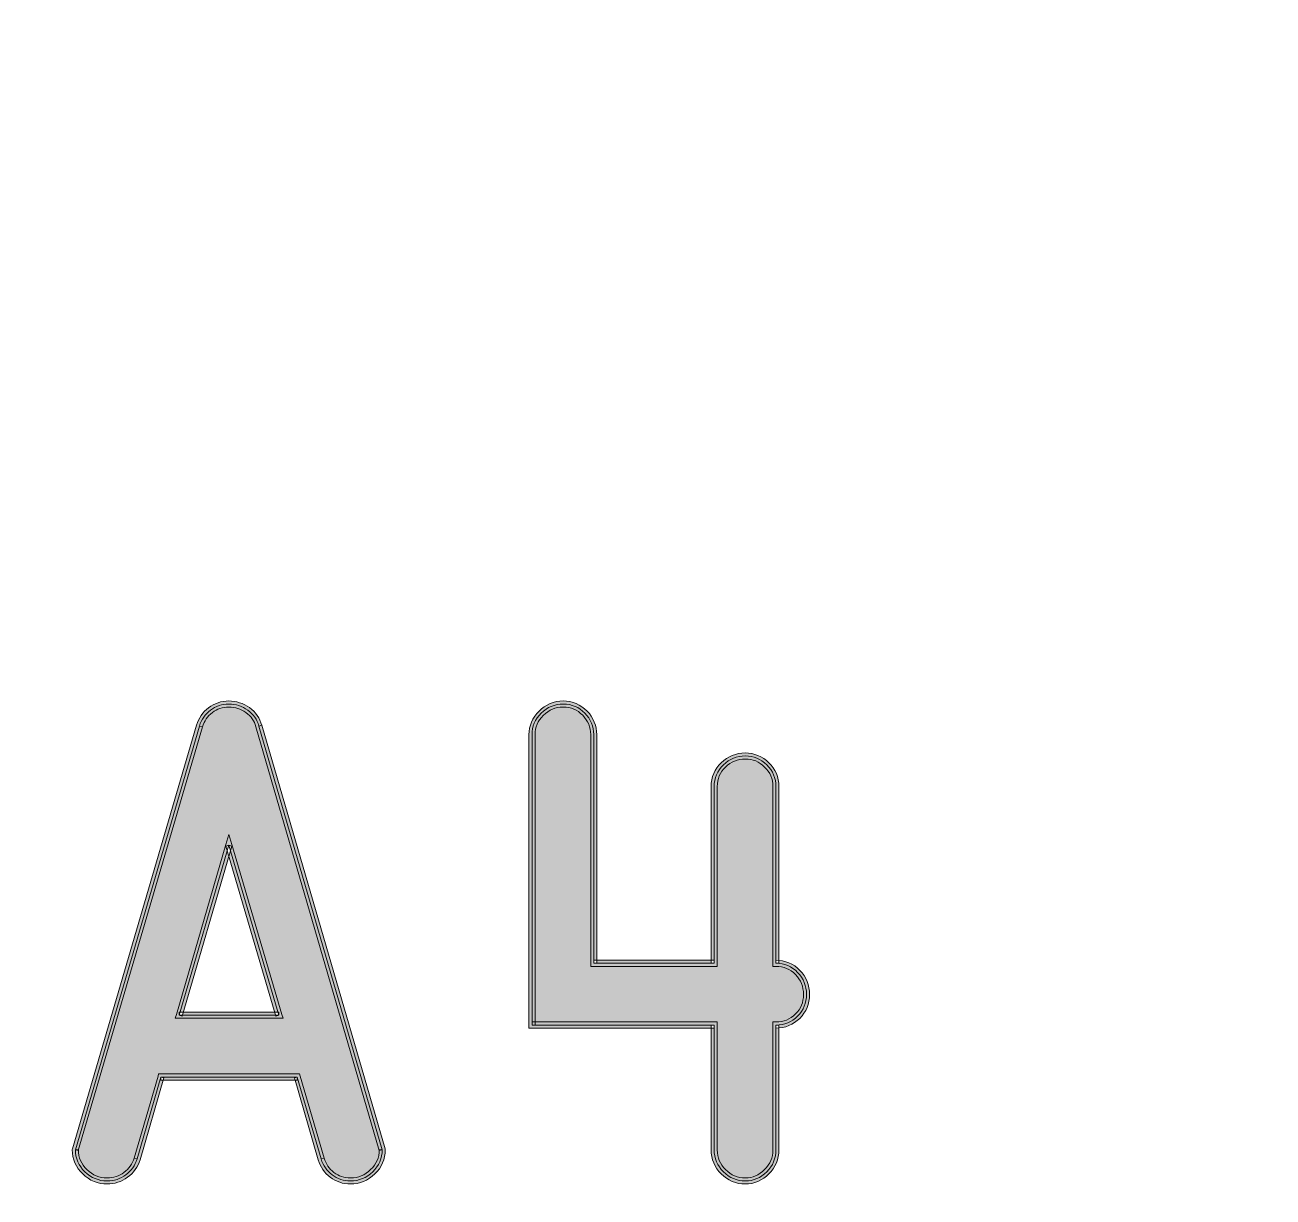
# Model space of a CAD drawing. Header units: inches. Extents: x 3.6 to 56.9, y 3.5 to 76.6.
# Drawn here: x 7.951 to 10.357, y 15.159 to 17.418 of the extents above; entities that cross this region are included whole.
import ezdxf

# ---------------------------------------------------------------- set-up
doc = ezdxf.new("R2010")
doc.units = ezdxf.units.IN
doc.header["$MEASUREMENT"] = 0
doc.layers.add('board', color=7, linetype='Continuous')
doc.layers.add('silk', color=7, linetype='Continuous')

msp = doc.modelspace()

# ---------------------------------------------------------------- hatches: boundary and pattern name
at = {"layer": 'silk', "true_color": 0xffffff}
h = msp.add_hatch(color=7, dxfattribs=at)
h.dxf.hatch_style = 2
edge = h.paths.add_edge_path()
edge.add_spline(control_points=[(8.9287, 15.4966), (8.9287, 15.4966), (9.2799, 15.4966), (9.2799, 15.4966), (9.2799, 15.4966), (9.2858, 15.4966), (9.2858, 15.4966), (9.2858, 15.4966), (9.2858, 15.4907), (9.2858, 15.4907), (9.2858, 15.4907), (9.2858, 15.2503), (9.2858, 15.2503), (9.2858, 15.2349), (9.2908, 15.223), (9.3018, 15.212), (9.3127, 15.201), (9.3247, 15.1961), (9.34, 15.1961), (9.3545, 15.1961), (9.3661, 15.201), (9.3771, 15.212), (9.3881, 15.223), (9.393, 15.2349), (9.393, 15.2503), (9.393, 15.2503), (9.393, 15.4907), (9.393, 15.4907), (9.393, 15.4907), (9.393, 15.4966), (9.393, 15.4966), (9.393, 15.4966), (9.3989, 15.4966), (9.3989, 15.4966), (9.4143, 15.4966), (9.4261, 15.5014), (9.4366, 15.512), (9.4472, 15.5225), (9.452, 15.5343), (9.452, 15.5496), (9.452, 15.565), (9.4471, 15.577), (9.4365, 15.588), (9.426, 15.5989), (9.4142, 15.6038), (9.3989, 15.6038), (9.3989, 15.6038), (9.393, 15.6038), (9.393, 15.6038), (9.393, 15.6038), (9.393, 15.6097), (9.393, 15.6097), (9.393, 15.6097), (9.393, 15.9503), (9.393, 15.9503), (9.393, 15.9656), (9.3881, 15.9774), (9.3772, 15.9879), (9.3662, 15.9986), (9.3546, 16.0034), (9.34, 16.0034), (9.3247, 16.0034), (9.3126, 15.9985), (9.3017, 15.9879), (9.2908, 15.9774), (9.2858, 15.9656), (9.2858, 15.9503), (9.2858, 15.9503), (9.2858, 15.6097), (9.2858, 15.6097), (9.2858, 15.6097), (9.2858, 15.6038), (9.2858, 15.6038), (9.2858, 15.6038), (9.2799, 15.6038), (9.2799, 15.6038), (9.2799, 15.6038), (9.0477, 15.6038), (9.0477, 15.6038), (9.0477, 15.6038), (9.0418, 15.6038), (9.0418, 15.6038), (9.0418, 15.6038), (9.0418, 15.6097), (9.0418, 15.6097), (9.0418, 15.6097), (9.0418, 16.0505), (9.0418, 16.0505), (9.0418, 16.0651), (9.037, 16.0767), (9.0264, 16.0877), (9.0158, 16.0986), (9.0041, 16.1035), (8.9888, 16.1035), (8.9735, 16.1035), (8.9615, 16.0986), (8.9505, 16.0876), (8.9396, 16.0766), (8.9346, 16.065), (8.9346, 16.0505), (8.9346, 16.0505), (8.9346, 15.4907), (8.9346, 15.4907), (8.9346, 15.4907), (8.9287, 15.4907), (8.9287, 15.4907), (8.9287, 15.4907), (8.9287, 15.4966), (8.9287, 15.4966)], knot_values=[0, 0, 0, 0, 1, 1, 1, 2, 2, 2, 3, 3, 3, 4, 4, 4, 5, 5, 5, 6, 6, 6, 7, 7, 7, 8, 8, 8, 9, 9, 9, 10, 10, 10, 11, 11, 11, 12, 12, 12, 13, 13, 13, 14, 14, 14, 15, 15, 15, 16, 16, 16, 17, 17, 17, 18, 18, 18, 19, 19, 19, 20, 20, 20, 21, 21, 21, 22, 22, 22, 23, 23, 23, 24, 24, 24, 25, 25, 25, 26, 26, 26, 27, 27, 27, 28, 28, 28, 29, 29, 29, 30, 30, 30, 31, 31, 31, 32, 32, 32, 33, 33, 33, 34, 34, 34, 35, 35, 35, 36, 36, 36, 36], degree=3, periodic=1)
edge = h.paths.add_edge_path()
edge.add_spline(control_points=[(8.9228, 15.4907), (8.9228, 15.4907), (8.9228, 16.0505), (8.9228, 16.0505), (8.9228, 16.0674), (8.9296, 16.0833), (8.9422, 16.0959), (8.9548, 16.1085), (8.9711, 16.1153), (8.9888, 16.1153), (9.0065, 16.1153), (9.0227, 16.1085), (9.0349, 16.0959), (9.0471, 16.0833), (9.0536, 16.0674), (9.0536, 16.0505), (9.0536, 16.0505), (9.0536, 15.6097), (9.0536, 15.6097), (9.0536, 15.6097), (9.0477, 15.6097), (9.0477, 15.6097), (9.0477, 15.6097), (9.0477, 15.6156), (9.0477, 15.6156), (9.0477, 15.6156), (9.2799, 15.6156), (9.2799, 15.6156), (9.2799, 15.6156), (9.2799, 15.6097), (9.2799, 15.6097), (9.2799, 15.6097), (9.274, 15.6097), (9.274, 15.6097), (9.274, 15.6097), (9.274, 15.9503), (9.274, 15.9503), (9.274, 15.968), (9.2808, 15.9842), (9.2935, 15.9964), (9.3061, 16.0086), (9.3224, 16.0152), (9.34, 16.0152), (9.3569, 16.0152), (9.3728, 16.0086), (9.3854, 15.9964), (9.398, 15.9842), (9.4048, 15.968), (9.4048, 15.9503), (9.4048, 15.9503), (9.4048, 15.6097), (9.4048, 15.6097), (9.4048, 15.6097), (9.3989, 15.6097), (9.3989, 15.6097), (9.3989, 15.6097), (9.3989, 15.6156), (9.3989, 15.6156), (9.4166, 15.6156), (9.4328, 15.6088), (9.445, 15.5961), (9.4572, 15.5835), (9.4638, 15.5673), (9.4638, 15.5496), (9.4638, 15.532), (9.4572, 15.5159), (9.4449, 15.5036), (9.4327, 15.4914), (9.4166, 15.4848), (9.3989, 15.4848), (9.3989, 15.4848), (9.3989, 15.4907), (9.3989, 15.4907), (9.3989, 15.4907), (9.4048, 15.4907), (9.4048, 15.4907), (9.4048, 15.4907), (9.4048, 15.2503), (9.4048, 15.2503), (9.4048, 15.2326), (9.398, 15.2163), (9.3854, 15.2037), (9.3728, 15.1911), (9.3569, 15.1843), (9.34, 15.1843), (9.3223, 15.1843), (9.306, 15.1911), (9.2934, 15.2037), (9.2808, 15.2163), (9.274, 15.2326), (9.274, 15.2503), (9.274, 15.2503), (9.274, 15.4907), (9.274, 15.4907), (9.274, 15.4907), (9.2799, 15.4907), (9.2799, 15.4907), (9.2799, 15.4907), (9.2799, 15.4848), (9.2799, 15.4848), (9.2799, 15.4848), (8.9287, 15.4848), (8.9287, 15.4848), (8.9287, 15.4848), (8.9228, 15.4848), (8.9228, 15.4848), (8.9228, 15.4848), (8.9228, 15.4907), (8.9228, 15.4907)], knot_values=[0, 0, 0, 0, 1, 1, 1, 2, 2, 2, 3, 3, 3, 4, 4, 4, 5, 5, 5, 6, 6, 6, 7, 7, 7, 8, 8, 8, 9, 9, 9, 10, 10, 10, 11, 11, 11, 12, 12, 12, 13, 13, 13, 14, 14, 14, 15, 15, 15, 16, 16, 16, 17, 17, 17, 18, 18, 18, 19, 19, 19, 20, 20, 20, 21, 21, 21, 22, 22, 22, 23, 23, 23, 24, 24, 24, 25, 25, 25, 26, 26, 26, 27, 27, 27, 28, 28, 28, 29, 29, 29, 30, 30, 30, 31, 31, 31, 32, 32, 32, 33, 33, 33, 34, 34, 34, 35, 35, 35, 36, 36, 36, 36], degree=3, periodic=1)
h.paths.add_polyline_path([(8.243, 15.5112), (8.3385, 15.8388), (8.3441, 15.8581), (8.3498, 15.8389), (8.4464, 15.5112), (8.4487, 15.5037), (8.4408, 15.5037), (8.2487, 15.5037), (8.2408, 15.5037)])
h.paths.add_polyline_path([(8.2487, 15.5154), (8.4408, 15.5154), (8.4408, 15.5096), (8.4351, 15.5079), (8.3385, 15.8355), (8.3441, 15.8372), (8.3498, 15.8355), (8.2543, 15.5079), (8.2487, 15.5096)])
edge = h.paths.add_edge_path()
edge.add_spline(control_points=[(8.0542, 15.2503), (8.0542, 15.235), (8.0593, 15.223), (8.0707, 15.2121), (8.082, 15.2011), (8.0943, 15.1961), (8.1096, 15.1961), (8.122, 15.1961), (8.1322, 15.1994), (8.142, 15.2067), (8.1519, 15.214), (8.1581, 15.2227), (8.1617, 15.2344), (8.1617, 15.2344), (8.1673, 15.2326), (8.1673, 15.2326), (8.1673, 15.2326), (8.1617, 15.2342), (8.1617, 15.2342), (8.1617, 15.2342), (8.2077, 15.3922), (8.2077, 15.3922), (8.2077, 15.3922), (8.2089, 15.3964), (8.2089, 15.3964), (8.2089, 15.3964), (8.2133, 15.3964), (8.2133, 15.3964), (8.2133, 15.3964), (8.4761, 15.3964), (8.4761, 15.3964), (8.4761, 15.3964), (8.4806, 15.3964), (8.4806, 15.3964), (8.4806, 15.3964), (8.4818, 15.3922), (8.4818, 15.3922), (8.4818, 15.3922), (8.5278, 15.2342), (8.5278, 15.2342), (8.5278, 15.2342), (8.5221, 15.2326), (8.5221, 15.2326), (8.5221, 15.2326), (8.5277, 15.2344), (8.5277, 15.2344), (8.5314, 15.2226), (8.5374, 15.2139), (8.5469, 15.2066), (8.5563, 15.1994), (8.5663, 15.1961), (8.5787, 15.1961), (8.594, 15.1961), (8.6062, 15.2011), (8.6176, 15.2121), (8.6289, 15.223), (8.6341, 15.235), (8.6341, 15.2503), (8.6341, 15.2503), (8.6399, 15.2503), (8.6399, 15.2503), (8.6399, 15.2503), (8.6343, 15.2486), (8.6343, 15.2486), (8.6343, 15.2486), (8.3962, 16.0654), (8.3962, 16.0654), (8.3962, 16.0654), (8.3962, 16.0655), (8.3962, 16.0655), (8.3962, 16.0655), (8.3962, 16.0656), (8.3962, 16.0656), (8.3933, 16.0771), (8.3874, 16.0856), (8.3772, 16.0929), (8.367, 16.1002), (8.3566, 16.1035), (8.3441, 16.1035), (8.3317, 16.1035), (8.3218, 16.1002), (8.3124, 16.093), (8.3029, 16.0857), (8.2968, 16.077), (8.2932, 16.0653), (8.2932, 16.0653), (8.2876, 16.067), (8.2876, 16.067), (8.2876, 16.067), (8.2932, 16.0654), (8.2932, 16.0654), (8.2932, 16.0654), (8.054, 15.2486), (8.054, 15.2486), (8.054, 15.2486), (8.0483, 15.2503), (8.0483, 15.2503), (8.0483, 15.2503), (8.0542, 15.2503), (8.0542, 15.2503)], knot_values=[0, 0, 0, 0, 1, 1, 1, 2, 2, 2, 3, 3, 3, 4, 4, 4, 5, 5, 5, 6, 6, 6, 7, 7, 7, 8, 8, 8, 9, 9, 9, 10, 10, 10, 11, 11, 11, 12, 12, 12, 13, 13, 13, 14, 14, 14, 15, 15, 15, 16, 16, 16, 17, 17, 17, 18, 18, 18, 19, 19, 19, 20, 20, 20, 21, 21, 21, 22, 22, 22, 23, 23, 23, 24, 24, 24, 25, 25, 25, 26, 26, 26, 27, 27, 27, 28, 28, 28, 29, 29, 29, 30, 30, 30, 31, 31, 31, 32, 32, 32, 33, 33, 33, 33], degree=3, periodic=1)
edge = h.paths.add_edge_path()
edge.add_spline(control_points=[(8.0427, 15.2519), (8.0427, 15.2519), (8.2819, 16.0687), (8.2819, 16.0687), (8.2819, 16.0687), (8.2819, 16.0687), (8.2819, 16.0687), (8.2819, 16.0687), (8.2819, 16.0688), (8.2819, 16.0688), (8.2861, 16.0822), (8.2942, 16.0939), (8.3052, 16.1023), (8.3162, 16.1108), (8.3298, 16.1153), (8.3441, 16.1153), (8.3584, 16.1153), (8.3723, 16.1108), (8.3841, 16.1025), (8.3959, 16.094), (8.4042, 16.0821), (8.4076, 16.0684), (8.4076, 16.0684), (8.4019, 16.067), (8.4019, 16.067), (8.4019, 16.067), (8.4075, 16.0687), (8.4075, 16.0687), (8.4075, 16.0687), (8.6456, 15.2519), (8.6456, 15.2519), (8.6456, 15.2519), (8.6458, 15.2511), (8.6458, 15.2511), (8.6458, 15.2511), (8.6458, 15.2503), (8.6458, 15.2503), (8.6458, 15.2326), (8.6388, 15.2162), (8.6258, 15.2036), (8.6128, 15.191), (8.5963, 15.1843), (8.5787, 15.1843), (8.5644, 15.1843), (8.5507, 15.1888), (8.5397, 15.1973), (8.5288, 15.2057), (8.5207, 15.2174), (8.5165, 15.2308), (8.5165, 15.2308), (8.5165, 15.2309), (8.5165, 15.2309), (8.5165, 15.2309), (8.5164, 15.2309), (8.5164, 15.2309), (8.5164, 15.2309), (8.4705, 15.3889), (8.4705, 15.3889), (8.4705, 15.3889), (8.4761, 15.3905), (8.4761, 15.3905), (8.4761, 15.3905), (8.4761, 15.3846), (8.4761, 15.3846), (8.4761, 15.3846), (8.2133, 15.3846), (8.2133, 15.3846), (8.2133, 15.3846), (8.2133, 15.3905), (8.2133, 15.3905), (8.2133, 15.3905), (8.219, 15.3889), (8.219, 15.3889), (8.219, 15.3889), (8.173, 15.2309), (8.173, 15.2309), (8.173, 15.2309), (8.173, 15.2309), (8.173, 15.2309), (8.173, 15.2309), (8.173, 15.2308), (8.173, 15.2308), (8.1688, 15.2174), (8.1604, 15.2056), (8.149, 15.1972), (8.1377, 15.1888), (8.1239, 15.1843), (8.1096, 15.1843), (8.0919, 15.1843), (8.0755, 15.191), (8.0625, 15.2036), (8.0495, 15.2162), (8.0424, 15.2326), (8.0424, 15.2503), (8.0424, 15.2503), (8.0424, 15.2511), (8.0424, 15.2511), (8.0424, 15.2511), (8.0427, 15.2519), (8.0427, 15.2519)], knot_values=[0, 0, 0, 0, 1, 1, 1, 2, 2, 2, 3, 3, 3, 4, 4, 4, 5, 5, 5, 6, 6, 6, 7, 7, 7, 8, 8, 8, 9, 9, 9, 10, 10, 10, 11, 11, 11, 12, 12, 12, 13, 13, 13, 14, 14, 14, 15, 15, 15, 16, 16, 16, 17, 17, 17, 18, 18, 18, 19, 19, 19, 20, 20, 20, 21, 21, 21, 22, 22, 22, 23, 23, 23, 24, 24, 24, 25, 25, 25, 26, 26, 26, 27, 27, 27, 28, 28, 28, 29, 29, 29, 30, 30, 30, 31, 31, 31, 32, 32, 32, 33, 33, 33, 33], degree=3, periodic=1)
h = msp.add_hatch(color=7, dxfattribs=at)
h.dxf.hatch_style = 2
edge = h.paths.add_edge_path()
edge.add_spline(control_points=[(8.9287, 15.4907), (8.9287, 15.4907), (8.9287, 16.0505), (8.9287, 16.0505), (8.9287, 16.0662), (8.9346, 16.08), (8.9464, 16.0918), (8.9582, 16.1035), (8.9723, 16.1094), (8.9888, 16.1094), (9.0053, 16.1094), (9.0192, 16.1035), (9.0306, 16.0918), (9.042, 16.08), (9.0477, 16.0662), (9.0477, 16.0505), (9.0477, 16.0505), (9.0477, 15.6097), (9.0477, 15.6097), (9.0477, 15.6097), (9.2799, 15.6097), (9.2799, 15.6097), (9.2799, 15.6097), (9.2799, 15.9503), (9.2799, 15.9503), (9.2799, 15.9668), (9.2858, 15.9808), (9.2976, 15.9922), (9.3094, 16.0036), (9.3235, 16.0093), (9.34, 16.0093), (9.3557, 16.0093), (9.3695, 16.0036), (9.3813, 15.9922), (9.393, 15.9808), (9.3989, 15.9668), (9.3989, 15.9503), (9.3989, 15.9503), (9.3989, 15.6097), (9.3989, 15.6097), (9.4154, 15.6097), (9.4294, 15.6038), (9.4408, 15.5921), (9.4522, 15.5803), (9.4579, 15.5661), (9.4579, 15.5496), (9.4579, 15.5331), (9.4522, 15.5192), (9.4408, 15.5078), (9.4294, 15.4964), (9.4154, 15.4907), (9.3989, 15.4907), (9.3989, 15.4907), (9.3989, 15.2503), (9.3989, 15.2503), (9.3989, 15.2338), (9.393, 15.2196), (9.3813, 15.2078), (9.3695, 15.1961), (9.3557, 15.1902), (9.34, 15.1902), (9.3235, 15.1902), (9.3094, 15.1961), (9.2976, 15.2078), (9.2858, 15.2196), (9.2799, 15.2338), (9.2799, 15.2503), (9.2799, 15.2503), (9.2799, 15.4907), (9.2799, 15.4907), (9.2799, 15.4907), (8.9287, 15.4907), (8.9287, 15.4907)], knot_values=[0, 0, 0, 0, 1, 1, 1, 2, 2, 2, 3, 3, 3, 4, 4, 4, 5, 5, 5, 6, 6, 6, 7, 7, 7, 8, 8, 8, 9, 9, 9, 10, 10, 10, 11, 11, 11, 12, 12, 12, 13, 13, 13, 14, 14, 14, 15, 15, 15, 16, 16, 16, 17, 17, 17, 18, 18, 18, 19, 19, 19, 20, 20, 20, 21, 21, 21, 22, 22, 22, 23, 23, 23, 24, 24, 24, 24], degree=3, periodic=1)
h.paths.add_polyline_path([(8.2487, 15.5096), (8.4408, 15.5096), (8.3441, 15.8372)])
edge = h.paths.add_edge_path()
edge.add_spline(control_points=[(8.0483, 15.2503), (8.0483, 15.2503), (8.2876, 16.067), (8.2876, 16.067), (8.2915, 16.0796), (8.2986, 16.0898), (8.3088, 16.0977), (8.319, 16.1055), (8.3308, 16.1094), (8.3441, 16.1094), (8.3575, 16.1094), (8.3697, 16.1055), (8.3807, 16.0977), (8.3917, 16.0898), (8.3987, 16.0796), (8.4019, 16.067), (8.4019, 16.067), (8.6399, 15.2503), (8.6399, 15.2503), (8.6399, 15.2338), (8.6339, 15.2196), (8.6217, 15.2078), (8.6095, 15.1961), (8.5952, 15.1902), (8.5787, 15.1902), (8.5653, 15.1902), (8.5535, 15.1941), (8.5433, 15.2019), (8.5331, 15.2098), (8.526, 15.22), (8.5221, 15.2326), (8.5221, 15.2326), (8.4761, 15.3905), (8.4761, 15.3905), (8.4761, 15.3905), (8.2133, 15.3905), (8.2133, 15.3905), (8.2133, 15.3905), (8.1673, 15.2326), (8.1673, 15.2326), (8.1634, 15.22), (8.1561, 15.2098), (8.1455, 15.2019), (8.1349, 15.1941), (8.123, 15.1902), (8.1096, 15.1902), (8.0931, 15.1902), (8.0788, 15.1961), (8.0666, 15.2078), (8.0544, 15.2196), (8.0483, 15.2338), (8.0483, 15.2503)], knot_values=[0, 0, 0, 0, 1, 1, 1, 2, 2, 2, 3, 3, 3, 4, 4, 4, 5, 5, 5, 6, 6, 6, 7, 7, 7, 8, 8, 8, 9, 9, 9, 10, 10, 10, 11, 11, 11, 12, 12, 12, 13, 13, 13, 14, 14, 14, 15, 15, 15, 16, 16, 16, 17, 17, 17, 17], degree=3, periodic=1)

# ---------------------------------------------------------------- linework, layer by layer
at = {"layer": 'board', "color": 7, "lineweight": 20, "true_color": 0xffffff}
msp.add_open_spline([(56.8521, 12.1646), (56.8521, 12.1646), (55.3337, 10.6434), (55.3337, 10.6434), (55.3337, 10.6434), (43.9474, 10.6434), (43.9474, 10.6434), (43.9474, 10.6434), (41.4173, 8.1094), (41.4173, 8.1094), (41.4173, 8.1094), (8.7761, 8.1094), (8.7761, 8.1094), (8.7761, 8.1094), (6.246, 10.6434), (6.246, 10.6434), (6.246, 10.6434), (4.7111, 10.6434), (4.7111, 10.6434), (4.2186, 10.5873), (3.7727, 10.9401), (3.7148, 11.4312), (3.7074, 11.4979), (3.7074, 11.5709), (3.7148, 11.6404), (3.7148, 11.6404), (3.7148, 75.5088), (3.7148, 75.5088), (3.6569, 76.0016), (4.0097, 76.4482), (4.5011, 76.5061), (4.5706, 76.5142), (4.6408, 76.5142), (4.7114, 76.5061), (4.7114, 76.5061), (55.8558, 76.5061), (55.8558, 76.5061), (56.3487, 76.5636), (56.7949, 76.2104), (56.8521, 75.7176), (56.8602, 75.6481), (56.8602, 75.5779), (56.8521, 75.5088), (56.8521, 75.5088), (56.8521, 12.1646), (56.8521, 12.1646)], degree=3, knots=[0, 0, 0, 0, 1, 1, 1, 2, 2, 2, 3, 3, 3, 4, 4, 4, 5, 5, 5, 6, 6, 6, 7, 7, 7, 8, 8, 8, 9, 9, 9, 10, 10, 10, 11, 11, 11, 12, 12, 12, 13, 13, 13, 14, 14, 14, 15, 15, 15, 15], dxfattribs=at)
at = {"layer": 'silk', "lineweight": 0}
for points in [[(8.243, 15.5112), (8.3385, 15.8388), (8.3441, 15.8581), (8.3498, 15.8389), (8.4464, 15.5112), (8.4487, 15.5037), (8.4408, 15.5037), (8.2487, 15.5037), (8.2408, 15.5037), (8.243, 15.5112)], [(8.2487, 15.5096), (8.4408, 15.5096), (8.3441, 15.8372), (8.2487, 15.5096)], [(8.2487, 15.5154), (8.4408, 15.5154), (8.4408, 15.5096), (8.4351, 15.5079), (8.3385, 15.8355), (8.3441, 15.8372), (8.3498, 15.8355), (8.2543, 15.5079), (8.2487, 15.5096), (8.2487, 15.5154)]]:
    msp.add_lwpolyline(points, dxfattribs=at)
for points, knots in [([(8.0427, 15.2519), (8.0427, 15.2519), (8.2819, 16.0687), (8.2819, 16.0687), (8.2819, 16.0687), (8.2819, 16.0687), (8.2819, 16.0687), (8.2819, 16.0687), (8.2819, 16.0688), (8.2819, 16.0688), (8.2861, 16.0822), (8.2942, 16.0939), (8.3052, 16.1023), (8.3162, 16.1108), (8.3298, 16.1153), (8.3441, 16.1153), (8.3584, 16.1153), (8.3723, 16.1108), (8.3841, 16.1025), (8.3959, 16.094), (8.4042, 16.0821), (8.4076, 16.0684), (8.4076, 16.0684), (8.4019, 16.067), (8.4019, 16.067), (8.4019, 16.067), (8.4075, 16.0687), (8.4075, 16.0687), (8.4075, 16.0687), (8.6456, 15.2519), (8.6456, 15.2519), (8.6456, 15.2519), (8.6458, 15.2511), (8.6458, 15.2511), (8.6458, 15.2511), (8.6458, 15.2503), (8.6458, 15.2503), (8.6458, 15.2326), (8.6388, 15.2162), (8.6258, 15.2036), (8.6128, 15.191), (8.5963, 15.1843), (8.5787, 15.1843), (8.5644, 15.1843), (8.5507, 15.1888), (8.5397, 15.1973), (8.5288, 15.2057), (8.5207, 15.2174), (8.5165, 15.2308), (8.5165, 15.2308), (8.5165, 15.2309), (8.5165, 15.2309), (8.5165, 15.2309), (8.5164, 15.2309), (8.5164, 15.2309), (8.5164, 15.2309), (8.4705, 15.3889), (8.4705, 15.3889), (8.4705, 15.3889), (8.4761, 15.3905), (8.4761, 15.3905), (8.4761, 15.3905), (8.4761, 15.3846), (8.4761, 15.3846), (8.4761, 15.3846), (8.2133, 15.3846), (8.2133, 15.3846), (8.2133, 15.3846), (8.2133, 15.3905), (8.2133, 15.3905), (8.2133, 15.3905), (8.219, 15.3889), (8.219, 15.3889), (8.219, 15.3889), (8.173, 15.2309), (8.173, 15.2309), (8.173, 15.2309), (8.173, 15.2309), (8.173, 15.2309), (8.173, 15.2309), (8.173, 15.2308), (8.173, 15.2308), (8.1688, 15.2174), (8.1604, 15.2056), (8.149, 15.1972), (8.1377, 15.1888), (8.1239, 15.1843), (8.1096, 15.1843), (8.0919, 15.1843), (8.0755, 15.191), (8.0625, 15.2036), (8.0495, 15.2162), (8.0424, 15.2326), (8.0424, 15.2503), (8.0424, 15.2503), (8.0424, 15.2511), (8.0424, 15.2511), (8.0424, 15.2511), (8.0427, 15.2519), (8.0427, 15.2519)], [0, 0, 0, 0, 1, 1, 1, 2, 2, 2, 3, 3, 3, 4, 4, 4, 5, 5, 5, 6, 6, 6, 7, 7, 7, 8, 8, 8, 9, 9, 9, 10, 10, 10, 11, 11, 11, 12, 12, 12, 13, 13, 13, 14, 14, 14, 15, 15, 15, 16, 16, 16, 17, 17, 17, 18, 18, 18, 19, 19, 19, 20, 20, 20, 21, 21, 21, 22, 22, 22, 23, 23, 23, 24, 24, 24, 25, 25, 25, 26, 26, 26, 27, 27, 27, 28, 28, 28, 29, 29, 29, 30, 30, 30, 31, 31, 31, 32, 32, 32, 33, 33, 33, 33]), ([(8.0483, 15.2503), (8.0483, 15.2503), (8.2876, 16.067), (8.2876, 16.067), (8.2915, 16.0796), (8.2986, 16.0898), (8.3088, 16.0977), (8.319, 16.1055), (8.3308, 16.1094), (8.3441, 16.1094), (8.3575, 16.1094), (8.3697, 16.1055), (8.3807, 16.0977), (8.3917, 16.0898), (8.3987, 16.0796), (8.4019, 16.067), (8.4019, 16.067), (8.6399, 15.2503), (8.6399, 15.2503), (8.6399, 15.2338), (8.6339, 15.2196), (8.6217, 15.2078), (8.6095, 15.1961), (8.5952, 15.1902), (8.5787, 15.1902), (8.5653, 15.1902), (8.5535, 15.1941), (8.5433, 15.2019), (8.5331, 15.2098), (8.526, 15.22), (8.5221, 15.2326), (8.5221, 15.2326), (8.4761, 15.3905), (8.4761, 15.3905), (8.4761, 15.3905), (8.2133, 15.3905), (8.2133, 15.3905), (8.2133, 15.3905), (8.1673, 15.2326), (8.1673, 15.2326), (8.1634, 15.22), (8.1561, 15.2098), (8.1455, 15.2019), (8.1349, 15.1941), (8.123, 15.1902), (8.1096, 15.1902), (8.0931, 15.1902), (8.0788, 15.1961), (8.0666, 15.2078), (8.0544, 15.2196), (8.0483, 15.2338), (8.0483, 15.2503)], [0, 0, 0, 0, 1, 1, 1, 2, 2, 2, 3, 3, 3, 4, 4, 4, 5, 5, 5, 6, 6, 6, 7, 7, 7, 8, 8, 8, 9, 9, 9, 10, 10, 10, 11, 11, 11, 12, 12, 12, 13, 13, 13, 14, 14, 14, 15, 15, 15, 16, 16, 16, 17, 17, 17, 17]), ([(8.0542, 15.2503), (8.0542, 15.235), (8.0593, 15.223), (8.0707, 15.2121), (8.082, 15.2011), (8.0943, 15.1961), (8.1096, 15.1961), (8.122, 15.1961), (8.1322, 15.1994), (8.142, 15.2067), (8.1519, 15.214), (8.1581, 15.2227), (8.1617, 15.2344), (8.1617, 15.2344), (8.1673, 15.2326), (8.1673, 15.2326), (8.1673, 15.2326), (8.1617, 15.2342), (8.1617, 15.2342), (8.1617, 15.2342), (8.2077, 15.3922), (8.2077, 15.3922), (8.2077, 15.3922), (8.2089, 15.3964), (8.2089, 15.3964), (8.2089, 15.3964), (8.2133, 15.3964), (8.2133, 15.3964), (8.2133, 15.3964), (8.4761, 15.3964), (8.4761, 15.3964), (8.4761, 15.3964), (8.4806, 15.3964), (8.4806, 15.3964), (8.4806, 15.3964), (8.4818, 15.3922), (8.4818, 15.3922), (8.4818, 15.3922), (8.5278, 15.2342), (8.5278, 15.2342), (8.5278, 15.2342), (8.5221, 15.2326), (8.5221, 15.2326), (8.5221, 15.2326), (8.5277, 15.2344), (8.5277, 15.2344), (8.5314, 15.2226), (8.5374, 15.2139), (8.5469, 15.2066), (8.5563, 15.1994), (8.5663, 15.1961), (8.5787, 15.1961), (8.594, 15.1961), (8.6062, 15.2011), (8.6176, 15.2121), (8.6289, 15.223), (8.6341, 15.235), (8.6341, 15.2503), (8.6341, 15.2503), (8.6399, 15.2503), (8.6399, 15.2503), (8.6399, 15.2503), (8.6343, 15.2486), (8.6343, 15.2486), (8.6343, 15.2486), (8.3962, 16.0654), (8.3962, 16.0654), (8.3962, 16.0654), (8.3962, 16.0655), (8.3962, 16.0655), (8.3962, 16.0655), (8.3962, 16.0656), (8.3962, 16.0656), (8.3933, 16.0771), (8.3874, 16.0856), (8.3772, 16.0929), (8.367, 16.1002), (8.3566, 16.1035), (8.3441, 16.1035), (8.3317, 16.1035), (8.3218, 16.1002), (8.3124, 16.093), (8.3029, 16.0857), (8.2968, 16.077), (8.2932, 16.0653), (8.2932, 16.0653), (8.2876, 16.067), (8.2876, 16.067), (8.2876, 16.067), (8.2932, 16.0654), (8.2932, 16.0654), (8.2932, 16.0654), (8.054, 15.2486), (8.054, 15.2486), (8.054, 15.2486), (8.0483, 15.2503), (8.0483, 15.2503), (8.0483, 15.2503), (8.0542, 15.2503), (8.0542, 15.2503)], [0, 0, 0, 0, 1, 1, 1, 2, 2, 2, 3, 3, 3, 4, 4, 4, 5, 5, 5, 6, 6, 6, 7, 7, 7, 8, 8, 8, 9, 9, 9, 10, 10, 10, 11, 11, 11, 12, 12, 12, 13, 13, 13, 14, 14, 14, 15, 15, 15, 16, 16, 16, 17, 17, 17, 18, 18, 18, 19, 19, 19, 20, 20, 20, 21, 21, 21, 22, 22, 22, 23, 23, 23, 24, 24, 24, 25, 25, 25, 26, 26, 26, 27, 27, 27, 28, 28, 28, 29, 29, 29, 30, 30, 30, 31, 31, 31, 32, 32, 32, 33, 33, 33, 33]), ([(8.9228, 15.4907), (8.9228, 15.4907), (8.9228, 16.0505), (8.9228, 16.0505), (8.9228, 16.0674), (8.9296, 16.0833), (8.9422, 16.0959), (8.9548, 16.1085), (8.9711, 16.1153), (8.9888, 16.1153), (9.0065, 16.1153), (9.0227, 16.1085), (9.0349, 16.0959), (9.0471, 16.0833), (9.0536, 16.0674), (9.0536, 16.0505), (9.0536, 16.0505), (9.0536, 15.6097), (9.0536, 15.6097), (9.0536, 15.6097), (9.0477, 15.6097), (9.0477, 15.6097), (9.0477, 15.6097), (9.0477, 15.6156), (9.0477, 15.6156), (9.0477, 15.6156), (9.2799, 15.6156), (9.2799, 15.6156), (9.2799, 15.6156), (9.2799, 15.6097), (9.2799, 15.6097), (9.2799, 15.6097), (9.274, 15.6097), (9.274, 15.6097), (9.274, 15.6097), (9.274, 15.9503), (9.274, 15.9503), (9.274, 15.968), (9.2808, 15.9842), (9.2935, 15.9964), (9.3061, 16.0086), (9.3224, 16.0152), (9.34, 16.0152), (9.3569, 16.0152), (9.3728, 16.0086), (9.3854, 15.9964), (9.398, 15.9842), (9.4048, 15.968), (9.4048, 15.9503), (9.4048, 15.9503), (9.4048, 15.6097), (9.4048, 15.6097), (9.4048, 15.6097), (9.3989, 15.6097), (9.3989, 15.6097), (9.3989, 15.6097), (9.3989, 15.6156), (9.3989, 15.6156), (9.4166, 15.6156), (9.4328, 15.6088), (9.445, 15.5961), (9.4572, 15.5835), (9.4638, 15.5673), (9.4638, 15.5496), (9.4638, 15.532), (9.4572, 15.5159), (9.4449, 15.5036), (9.4327, 15.4914), (9.4166, 15.4848), (9.3989, 15.4848), (9.3989, 15.4848), (9.3989, 15.4907), (9.3989, 15.4907), (9.3989, 15.4907), (9.4048, 15.4907), (9.4048, 15.4907), (9.4048, 15.4907), (9.4048, 15.2503), (9.4048, 15.2503), (9.4048, 15.2326), (9.398, 15.2163), (9.3854, 15.2037), (9.3728, 15.1911), (9.3569, 15.1843), (9.34, 15.1843), (9.3223, 15.1843), (9.306, 15.1911), (9.2934, 15.2037), (9.2808, 15.2163), (9.274, 15.2326), (9.274, 15.2503), (9.274, 15.2503), (9.274, 15.4907), (9.274, 15.4907), (9.274, 15.4907), (9.2799, 15.4907), (9.2799, 15.4907), (9.2799, 15.4907), (9.2799, 15.4848), (9.2799, 15.4848), (9.2799, 15.4848), (8.9287, 15.4848), (8.9287, 15.4848), (8.9287, 15.4848), (8.9228, 15.4848), (8.9228, 15.4848), (8.9228, 15.4848), (8.9228, 15.4907), (8.9228, 15.4907)], [0, 0, 0, 0, 1, 1, 1, 2, 2, 2, 3, 3, 3, 4, 4, 4, 5, 5, 5, 6, 6, 6, 7, 7, 7, 8, 8, 8, 9, 9, 9, 10, 10, 10, 11, 11, 11, 12, 12, 12, 13, 13, 13, 14, 14, 14, 15, 15, 15, 16, 16, 16, 17, 17, 17, 18, 18, 18, 19, 19, 19, 20, 20, 20, 21, 21, 21, 22, 22, 22, 23, 23, 23, 24, 24, 24, 25, 25, 25, 26, 26, 26, 27, 27, 27, 28, 28, 28, 29, 29, 29, 30, 30, 30, 31, 31, 31, 32, 32, 32, 33, 33, 33, 34, 34, 34, 35, 35, 35, 36, 36, 36, 36]), ([(8.9287, 15.4907), (8.9287, 15.4907), (8.9287, 16.0505), (8.9287, 16.0505), (8.9287, 16.0662), (8.9346, 16.08), (8.9464, 16.0918), (8.9582, 16.1035), (8.9723, 16.1094), (8.9888, 16.1094), (9.0053, 16.1094), (9.0192, 16.1035), (9.0306, 16.0918), (9.042, 16.08), (9.0477, 16.0662), (9.0477, 16.0505), (9.0477, 16.0505), (9.0477, 15.6097), (9.0477, 15.6097), (9.0477, 15.6097), (9.2799, 15.6097), (9.2799, 15.6097), (9.2799, 15.6097), (9.2799, 15.9503), (9.2799, 15.9503), (9.2799, 15.9668), (9.2858, 15.9808), (9.2976, 15.9922), (9.3094, 16.0036), (9.3235, 16.0093), (9.34, 16.0093), (9.3557, 16.0093), (9.3695, 16.0036), (9.3813, 15.9922), (9.393, 15.9808), (9.3989, 15.9668), (9.3989, 15.9503), (9.3989, 15.9503), (9.3989, 15.6097), (9.3989, 15.6097), (9.4154, 15.6097), (9.4294, 15.6038), (9.4408, 15.5921), (9.4522, 15.5803), (9.4579, 15.5661), (9.4579, 15.5496), (9.4579, 15.5331), (9.4522, 15.5192), (9.4408, 15.5078), (9.4294, 15.4964), (9.4154, 15.4907), (9.3989, 15.4907), (9.3989, 15.4907), (9.3989, 15.2503), (9.3989, 15.2503), (9.3989, 15.2338), (9.393, 15.2196), (9.3813, 15.2078), (9.3695, 15.1961), (9.3557, 15.1902), (9.34, 15.1902), (9.3235, 15.1902), (9.3094, 15.1961), (9.2976, 15.2078), (9.2858, 15.2196), (9.2799, 15.2338), (9.2799, 15.2503), (9.2799, 15.2503), (9.2799, 15.4907), (9.2799, 15.4907), (9.2799, 15.4907), (8.9287, 15.4907), (8.9287, 15.4907)], [0, 0, 0, 0, 1, 1, 1, 2, 2, 2, 3, 3, 3, 4, 4, 4, 5, 5, 5, 6, 6, 6, 7, 7, 7, 8, 8, 8, 9, 9, 9, 10, 10, 10, 11, 11, 11, 12, 12, 12, 13, 13, 13, 14, 14, 14, 15, 15, 15, 16, 16, 16, 17, 17, 17, 18, 18, 18, 19, 19, 19, 20, 20, 20, 21, 21, 21, 22, 22, 22, 23, 23, 23, 24, 24, 24, 24]), ([(8.9287, 15.4966), (8.9287, 15.4966), (9.2799, 15.4966), (9.2799, 15.4966), (9.2799, 15.4966), (9.2858, 15.4966), (9.2858, 15.4966), (9.2858, 15.4966), (9.2858, 15.4907), (9.2858, 15.4907), (9.2858, 15.4907), (9.2858, 15.2503), (9.2858, 15.2503), (9.2858, 15.2349), (9.2908, 15.223), (9.3018, 15.212), (9.3127, 15.201), (9.3247, 15.1961), (9.34, 15.1961), (9.3545, 15.1961), (9.3661, 15.201), (9.3771, 15.212), (9.3881, 15.223), (9.393, 15.2349), (9.393, 15.2503), (9.393, 15.2503), (9.393, 15.4907), (9.393, 15.4907), (9.393, 15.4907), (9.393, 15.4966), (9.393, 15.4966), (9.393, 15.4966), (9.3989, 15.4966), (9.3989, 15.4966), (9.4143, 15.4966), (9.4261, 15.5014), (9.4366, 15.512), (9.4472, 15.5225), (9.452, 15.5343), (9.452, 15.5496), (9.452, 15.565), (9.4471, 15.577), (9.4365, 15.588), (9.426, 15.5989), (9.4142, 15.6038), (9.3989, 15.6038), (9.3989, 15.6038), (9.393, 15.6038), (9.393, 15.6038), (9.393, 15.6038), (9.393, 15.6097), (9.393, 15.6097), (9.393, 15.6097), (9.393, 15.9503), (9.393, 15.9503), (9.393, 15.9656), (9.3881, 15.9774), (9.3772, 15.9879), (9.3662, 15.9986), (9.3546, 16.0034), (9.34, 16.0034), (9.3247, 16.0034), (9.3126, 15.9985), (9.3017, 15.9879), (9.2908, 15.9774), (9.2858, 15.9656), (9.2858, 15.9503), (9.2858, 15.9503), (9.2858, 15.6097), (9.2858, 15.6097), (9.2858, 15.6097), (9.2858, 15.6038), (9.2858, 15.6038), (9.2858, 15.6038), (9.2799, 15.6038), (9.2799, 15.6038), (9.2799, 15.6038), (9.0477, 15.6038), (9.0477, 15.6038), (9.0477, 15.6038), (9.0418, 15.6038), (9.0418, 15.6038), (9.0418, 15.6038), (9.0418, 15.6097), (9.0418, 15.6097), (9.0418, 15.6097), (9.0418, 16.0505), (9.0418, 16.0505), (9.0418, 16.0651), (9.037, 16.0767), (9.0264, 16.0877), (9.0158, 16.0986), (9.0041, 16.1035), (8.9888, 16.1035), (8.9735, 16.1035), (8.9615, 16.0986), (8.9505, 16.0876), (8.9396, 16.0766), (8.9346, 16.065), (8.9346, 16.0505), (8.9346, 16.0505), (8.9346, 15.4907), (8.9346, 15.4907), (8.9346, 15.4907), (8.9287, 15.4907), (8.9287, 15.4907), (8.9287, 15.4907), (8.9287, 15.4966), (8.9287, 15.4966)], [0, 0, 0, 0, 1, 1, 1, 2, 2, 2, 3, 3, 3, 4, 4, 4, 5, 5, 5, 6, 6, 6, 7, 7, 7, 8, 8, 8, 9, 9, 9, 10, 10, 10, 11, 11, 11, 12, 12, 12, 13, 13, 13, 14, 14, 14, 15, 15, 15, 16, 16, 16, 17, 17, 17, 18, 18, 18, 19, 19, 19, 20, 20, 20, 21, 21, 21, 22, 22, 22, 23, 23, 23, 24, 24, 24, 25, 25, 25, 26, 26, 26, 27, 27, 27, 28, 28, 28, 29, 29, 29, 30, 30, 30, 31, 31, 31, 32, 32, 32, 33, 33, 33, 34, 34, 34, 35, 35, 35, 36, 36, 36, 36])]:
    msp.add_open_spline(points, degree=3, knots=knots, dxfattribs=at)

doc.saveas('drawing.dxf')
